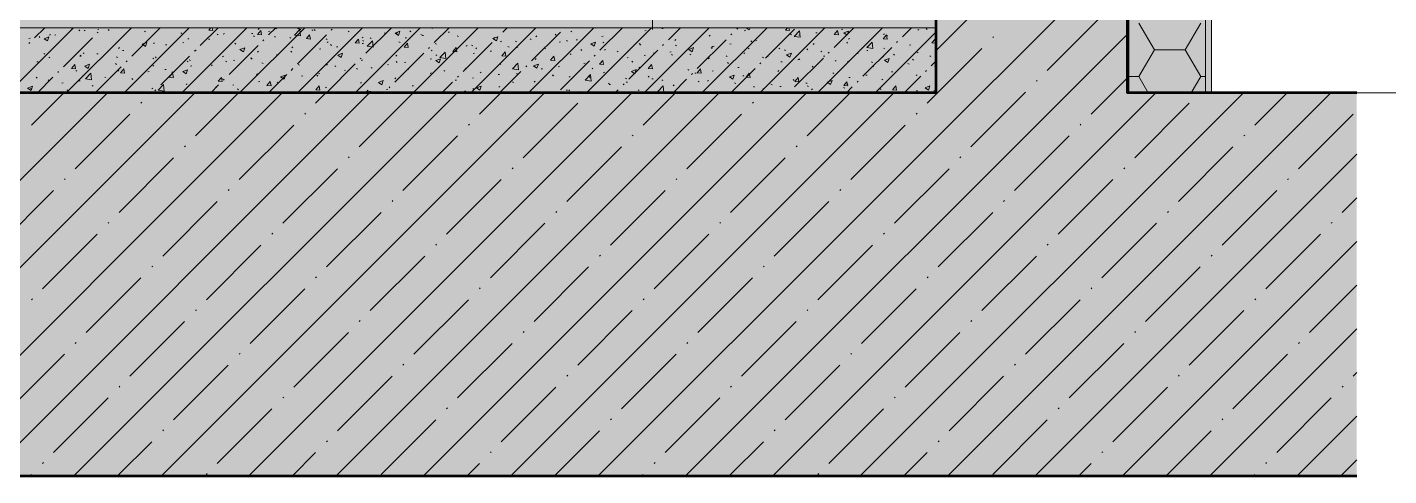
# Model space of a CAD drawing. Header units: millimetres. Extents: x -81576 to 1046824, y -248937 to 691537.
# Drawn here: x 15760 to 19314, y 617840 to 619011 of the extents above; entities that cross this region are included whole.
import ezdxf

# ---------------------------------------------------------------- set-up
doc = ezdxf.new("R2010")
doc.units = ezdxf.units.MM
doc.layers.add('PDF _Геометрия', color=7, linetype='Continuous', true_color=0x1d1d1d)
doc.layers.add('PDF _Сплошная заливка', color=7, linetype='Continuous', true_color=0xffffff)

msp = doc.modelspace()

# ---------------------------------------------------------------- hatches: boundary and pattern name
at = {"layer": 'PDF _Сплошная заливка', "true_color": 0x636466, "transparency": 33554559}
h = msp.add_hatch(color=251, dxfattribs=at)
h.paths.add_polyline_path([(6760.6, 617839.9), (19230.8, 617839.9), (19230.8, 618839.9), (18631.9, 618839.9), (18631.9, 634499.9), (18547.4, 634499.9), (18397.4, 634199.9), (18131.9, 634730.9), (18131.9, 634079.9), (13901.9, 634079.9), (13901.9, 634499.9), (12651.1, 634499.9), (13181.9, 634234.5), (13181.9, 633599.9), (18131.9, 633599.9), (18131.9, 625579.9), (13901.9, 625579.9), (13901.9, 626109.9), (13301.9, 626109.9), (13301.9, 626409.9), (12701.9, 626409.9), (12701.9, 626709.9), (12101.9, 626709.9), (12101.9, 627009.9), (11501.9, 627009.9), (11501.9, 627309.9), (10901.9, 627309.9), (10901.9, 627609.9), (10301.9, 627609.9), (10301.9, 627909.9), (9701.9, 627909.9), (9701.9, 628209.9), (9101.9, 628209.9), (9101.9, 628509.9), (8501.9, 628509.9), (8501.9, 628809.9), (7901.9, 628809.9), (7901.9, 629109.9), (7301.9, 629109.9), (7301.9, 629409.9), (6701.9, 629409.9), (6701.9, 629709.9), (6101.9, 629709.9), (6101.9, 629959.9), (3131.9, 629959.9), (3131.9, 634499.9), (2631.9, 634499.9), (2631.9, 617839.9), (4128.5, 617839.9)], flags=0)
h.paths.add_polyline_path([(6760.6, 618839.9), (3131.9, 618839.9), (3131.9, 622979.9), (6290, 622979.9), (13181.9, 619074.5), (13181.9, 618839.9), (10917.3, 618839.9)], flags=0)
h.paths.add_polyline_path([(15074.1, 618839.9), (13901.9, 618839.9), (13901.9, 619349.9), (13301.9, 619349.9), (13301.9, 619689.9), (12701.9, 619689.9), (12701.9, 620029.9), (12101.9, 620029.9), (12101.9, 620369.9), (11501.9, 620369.9), (11501.9, 620709.9), (10901.9, 620709.9), (10901.9, 621049.9), (10301.9, 621049.9), (10301.9, 621389.9), (9701.9, 621389.9), (9701.9, 621729.9), (9101.9, 621729.9), (9101.9, 622069.9), (8501.9, 622069.9), (8501.9, 622409.9), (7901.9, 622409.9), (7901.9, 622749.9), (7301.9, 622749.9), (7301.9, 623089.9), (6701.9, 623089.9), (6701.9, 623429.9), (6131.9, 623429.9), (6131.9, 623379.9), (3131.9, 623379.9), (3131.9, 629559.9), (5731, 629559.9), (13181.9, 625834.5), (13181.9, 625099.9), (18131.9, 625099.9), (18131.9, 618839.9)], flags=0)
h = msp.add_hatch(color=251, dxfattribs=at)
h.paths.add_polyline_path([(3131.9, 619009.9), (13181.9, 619009.9), (13181.9, 619039.9), (3131.9, 619039.9)], flags=0)
h.paths.add_polyline_path([(17842.9, 619009.9), (18131.9, 619009.9), (18131.9, 619039.9), (13901.9, 619039.9), (13901.9, 619009.9), (15074.1, 619009.9)], flags=0)
h = msp.add_hatch(color=251, dxfattribs=at)
h.paths.add_polyline_path([(18024.8, 618839.9), (18131.9, 618839.9), (18131.9, 619009.9), (13901.9, 619009.9), (13901.9, 618839.9), (15074.1, 618839.9)], flags=0)
h.paths.add_polyline_path([(3131.9, 618839.9), (13181.9, 618839.9), (13181.9, 619009.9), (3131.9, 619009.9), (3131.9, 618971.9)], flags=0)

# ---------------------------------------------------------------- linework, layer by layer
at = {"layer": 'PDF _Геометрия', "color": 7, "lineweight": 53}
for points in [[(2631.9, 634499.9), (2631.9, 617839.9), (19230.8, 617839.9)], [(19230.8, 618839.9), (18631.9, 618839.9), (18631.9, 634499.9)], [(18131.9, 625099.9), (18131.9, 618839.9), (13901.9, 618839.9), (13901.9, 619349.9), (13301.9, 619349.9), (13301.9, 619689.9), (12701.9, 619689.9)]]:
    msp.add_lwpolyline(points, dxfattribs=at)
at = {"layer": 'PDF _Геометрия', "color": 7, "lineweight": 50}
for points in [[(19230.8, 618839.9), (18631.9, 618839.9), (18631.9, 625099.9), (18631.9, 625579.9), (18631.9, 633599.9), (18631.9, 634079.9), (18631.9, 634499.9)], [(13731.9, 625099.9), (18131.9, 625099.9), (18131.9, 618839.9), (13901.9, 618839.9)], [(2603.8, 617839.9), (19230.8, 617839.9)]]:
    msp.add_lwpolyline(points, dxfattribs=at)
at = {"layer": 'PDF _Геометрия', "color": 7, "lineweight": 9}
for points in [[(18835.9, 625839.9), (18635.9, 625839.9), (18631.9, 625839.9), (18631.9, 618839.9), (18635.9, 618839.9), (18835.9, 618839.9)], [(18635.9, 625839.9), (18635.9, 618839.9)], [(17392.2, 619005.3), (17392.2, 620042.1)], [(19039.8, 618839.9), (19292.9, 618839.9), (19583.6, 618839.9), (19583.6, 619139.9), (20383.6, 619139.9)], [(13901.9, 618839.9), (18131.9, 618839.9), (18131.9, 619009.9), (18131.9, 619039.9), (13901.9, 619039.9)], [(18131.9, 619009.9), (13901.9, 619009.9)], [(19229.6, 618839.9), (19771.2, 618839.9), (19891.2, 618839.9)]]:
    msp.add_lwpolyline(points, dxfattribs=at)
at = {"layer": 'PDF _Геометрия', "color": 7, "lineweight": 15}
msp.add_lwpolyline([(18835.9, 618839.9), (18851.9, 618839.9), (18851.9, 625839.9), (18835.9, 625839.9)], close=True, dxfattribs=at)
at = {"layer": 'PDF _Геометрия', "color": 250, "lineweight": 9, "true_color": 0x2c2c2c}
for points in [[(18131.9, 618949.5), (18631.9, 619449.5)], [(17250.4, 617839.9), (18631.9, 619221.4)], [(18422.9, 618898.4), (18565.5, 619040.9)], [(18702.4, 618952.1), (18662, 619022)], [(18783, 618952.1), (18823.3, 619022)], [(15710.8, 618839.9), (15880.8, 619009.9)], [(15779, 618983.5), (15805.3, 619009.9)], [(15790.5, 618986.5), (15793, 618984.2)], [(15813, 618975.3), (15804.2, 618981.2), (15816.6, 618986)], [(15813, 618975.3), (15816.6, 618986)], [(15818.3, 618990.2), (15820.9, 618992.3)], [(15831.5, 618990.8), (15834.8, 618991.2)], [(15861.7, 618839.9), (16031.7, 619009.9)], [(15876, 619008.8), (15878.8, 619007)], [(15894.2, 619004.3), (15896.7, 619002)], [(15908.1, 619001.6), (15910.7, 619003.6)], [(15942.4, 618996.1), (15944.9, 618998.6)], [(15943.7, 619005.6), (15947.1, 619006)], [(15970.9, 619004.8), (15973.7, 619003)], [(16012.5, 618839.9), (16182.5, 619009.9)], [(16032.9, 618935.8), (16107.1, 619009.9)], [(16065.8, 619000.7), (16068.6, 618998.9)], [(16160.7, 618996.7), (16163.5, 618994.9)], [(16163.4, 618839.9), (16333.4, 619009.9)], [(16211.5, 618963.4), (16257.9, 619009.9)], [(16244.1, 619002.7), (16233.5, 619003.6), (16238.7, 619009.9)], [(16244.1, 619002.7), (16242.8, 619009.9)], [(16255.6, 618992.7), (16258.5, 618990.9)], [(16271.7, 618993), (16274.4, 618995)], [(16314.3, 618839.9), (16484.3, 619009.9)], [(16345.3, 618994.4), (16348.6, 618994.9)], [(16350.5, 618988.7), (16353.4, 618986.9)], [(16371.6, 618991.6), (16361, 618992.5), (16369.6, 619002.7)], [(16363, 619005.5), (16365.7, 619007.5)], [(16371.6, 618991.6), (16369.6, 619002.7)], [(16389.8, 619000.3), (16393.1, 619000.7)], [(16390, 618991.1), (16408.8, 619009.9)], [(16405.3, 618987.2), (16407.8, 618984.9)], [(16408, 619008.6), (16410.8, 619006.8)], [(16457.1, 619009.2), (16460.4, 619009.6)], [(16473.2, 618988.3), (16457.4, 618990.7), (16471.2, 619005.2)], [(16464.9, 619009.9), (16473.4, 619004.1)], [(16465.1, 618839.9), (16635.1, 619009.9)], [(16465.4, 618915.7), (16540.9, 618991.1)], [(16473.2, 618988.3), (16471.2, 619005.2)], [(16473.4, 619004.1), (16475.4, 619009.9)], [(16499.2, 618980.4), (16488.5, 618981.3), (16497.1, 618991.5)], [(16499.1, 618980.4), (16497.1, 618991.5)], [(16502.9, 619004.6), (16505.7, 619002.8)], [(16509, 619005), (16511.5, 619002.7)], [(16553.4, 619003.7), (16555.9, 619006.2)], [(16597.8, 619000.6), (16600.6, 618998.8)], [(16616, 618839.9), (16786, 619009.9)], [(16634.3, 618983.5), (16636.9, 618985.6)], [(16644, 618943.3), (16710.5, 619009.9)], [(16692.7, 618996.6), (16695.5, 618994.8)], [(16729, 618989.9), (16720.1, 618995.9), (16732.6, 619000.6)], [(16724.1, 618994.9), (16726.7, 618997)], [(16728.9, 618989.9), (16732.5, 619000.6)], [(16759, 619001.6), (16761.5, 618999.3)], [(16766.9, 618839.9), (16936.9, 619009.9)], [(16787.6, 618992.5), (16790.5, 618990.7)], [(16791.3, 618989.2), (16794.6, 618989.6)], [(16816.4, 619008.2), (16818.6, 619009.9)], [(16822.5, 618971), (16861.4, 619009.9)], [(16858.6, 618998.1), (16861.9, 618998.5)], [(16882.5, 618988.5), (16885.4, 618986.7)], [(16917.7, 618839.9), (17087.7, 619009.9)], [(16984.5, 618975.7), (16975.6, 618981.6), (16988.1, 618986.4)], [(16984.5, 618975.6), (16988.1, 618986.4)], [(16985.9, 618983.5), (16988.4, 618986.1)], [(17001, 618998.6), (17012.3, 619009.9)], [(17068.6, 618839.9), (17238.6, 619009.9)], [(17076.4, 618923.2), (17151.9, 618998.6)], [(17087.7, 618986.3), (17090.4, 618988.3)], [(17138, 618992.7), (17140.5, 618990.5)], [(17179, 618998.8), (17181.7, 619000.9)], [(17219.5, 618839.9), (17389.5, 619009.9)], [(17242.4, 619009.9), (17244.2, 619008.3)], [(17255, 618950.9), (17314, 619009.9)], [(17260.1, 618987), (17263.4, 618987.4)], [(17370.3, 618839.9), (17540.3, 619009.9)], [(17372.4, 619001.7), (17375.7, 619002.2)], [(17416.9, 619007.6), (17420.2, 619008)], [(17433.5, 618978.5), (17464.9, 619009.9)], [(17478.5, 617839.9), (18631.9, 618993.3)], [(17521.2, 618839.9), (17691.2, 619009.9)], [(17540.1, 618988.2), (17542.8, 618990.3)], [(17596.9, 618991.1), (17599.5, 618993.6)], [(17612, 619006.2), (17615.7, 619009.9)], [(17632.4, 619001.6), (17635.1, 619003.6)], [(17637, 619009.9), (17644.9, 619004.5)], [(17644.9, 619004.5), (17646.7, 619009.9)], [(17672.1, 618839.9), (17842.1, 619009.9)], [(17687.5, 618930.7), (17762.9, 619006.2)], [(17749.8, 619002.6), (17739.1, 619003.5), (17744.5, 619009.9)], [(17749.8, 619002.6), (17748.4, 619009.9)], [(17752.8, 618993.4), (17755.3, 618991.2)], [(17777.9, 618984.9), (17762.1, 618987.3), (17775.9, 619001.8)], [(17773.9, 618990.6), (17777.2, 618991.1)], [(17777.9, 618984.9), (17775.9, 619001.8)], [(17818.4, 618996.5), (17821.7, 618996.9)], [(17823, 618839.9), (17993, 619009.9)], [(17858, 619009.9), (17859, 619009)], [(17866, 618958.4), (17917.5, 619009.9)], [(17877.3, 618991.4), (17866.7, 618992.3), (17875.2, 619002.6)], [(17877.3, 618991.4), (17875.2, 619002.6)], [(17885.7, 619005.3), (17889.1, 619005.8)], [(17900.4, 618990.3), (17891.6, 618996.2), (17904, 619001)], [(17900.4, 618990.3), (17904, 619001)], [(17973.8, 618839.9), (18131.9, 618997.9)], [(18004.8, 618980.3), (17994.2, 618981.2), (18002.8, 618991.4)], [(17995, 618992.1), (17997.7, 618994.2)], [(18004.8, 618980.3), (18002.8, 618991.4)], [(18002.8, 618990), (18005.3, 618987.7)], [(18044.5, 618986.1), (18068.3, 619009.9)], [(18084.8, 619003.5), (18087.5, 619005.6)], [(18106.5, 619007.8), (18108.9, 619005.5)], [(18280.3, 618983.9), (18282.7, 618986.3)], [(15763.9, 618968.5), (15766.4, 618971)], [(15764.1, 618981.9), (15767.4, 618982.3)], [(15854.4, 618908.1), (15929.8, 618983.5)], [(15998.3, 618955.7), (16000.9, 618957.8)], [(16008.8, 618950.2), (16012.1, 618950.6)], [(16068.5, 618961), (16059.7, 618967), (16072.1, 618971.8)], [(16068.5, 618961), (16072.1, 618971.8)], [(16089.6, 618968.3), (16092.2, 618970.3)], [(16121.1, 618964.9), (16124.4, 618965.4)], [(16165.6, 618970.8), (16168.9, 618971.2)], [(16179.4, 618979.6), (16182, 618981.7)], [(16196.4, 618948.3), (16198.9, 618950.9)], [(16198, 618951.6), (16200.4, 618949.3)], [(16233, 618979.7), (16236.3, 618980.1)], [(16286.9, 618888), (16362.3, 618963.4)], [(16301.6, 618969.4), (16304.1, 618967.1)], [(16324, 618946.8), (16315.2, 618952.7), (16327.6, 618957.5)], [(16324, 618946.8), (16327.6, 618957.5)], [(16374.9, 618976), (16377.4, 618978.5)], [(16445.5, 618984.7), (16448.3, 618982.9)], [(16450.6, 618957.7), (16453.3, 618959.7)], [(16522.6, 618953.8), (16525.9, 618954.3)], [(16540.4, 618980.7), (16543.2, 618978.9)], [(16543, 618971), (16545.7, 618973.1)], [(16551.6, 618966), (16554.1, 618963.7)], [(16567.1, 618959.7), (16570.4, 618960.1)], [(16626.7, 618969.2), (16616.1, 618970.2), (16624.6, 618980.4)], [(16626.7, 618969.2), (16624.6, 618980.4)], [(16634.5, 618968.6), (16637.8, 618969)], [(16635.3, 618976.7), (16638.1, 618974.9)], [(16662.9, 618958.8), (16647.1, 618961.3), (16661, 618975.7)], [(16655.3, 618983.8), (16657.8, 618981.5)], [(16662.9, 618958.8), (16661, 618975.7)], [(16730.2, 618972.7), (16733, 618970.9)], [(16754.2, 618958.1), (16743.6, 618959), (16752.2, 618969.2)], [(16746.8, 618983.3), (16750.1, 618983.8)], [(16754.2, 618958.1), (16752.1, 618969.2)], [(16807.4, 618955.9), (16809.9, 618958.4)], [(16814.3, 618949.1), (16816.9, 618951.1)], [(16825.1, 618968.7), (16827.9, 618966.9)], [(16881.7, 618946.9), (16871.1, 618947.9), (16879.7, 618958.1)], [(16881.7, 618946.9), (16879.7, 618958.1)], [(16897.9, 618895.5), (16973.4, 618971)], [(16905.6, 618961.6), (16908.2, 618963.6)], [(16920, 618964.7), (16922.9, 618962.8)], [(16930.6, 618957.1), (16933.1, 618954.9)], [(16977.5, 618984.5), (16980.3, 618982.7)], [(16995.4, 618973), (16998, 618975)], [(17014.9, 618960.6), (17017.8, 618958.8)], [(17034.3, 618974.9), (17036.8, 618972.7)], [(17036, 618957.4), (17039.3, 618957.9)], [(17072.4, 618980.5), (17075.2, 618978.7)], [(17109.9, 618956.6), (17112.7, 618954.8)], [(17148.3, 618972.2), (17151.6, 618972.7)], [(17167.3, 618976.5), (17170.1, 618974.7)], [(17192.8, 618978.1), (17196.1, 618978.5)], [(17204.8, 618952.6), (17207.6, 618950.8)], [(17240, 618961.4), (17231.2, 618967.4), (17243.6, 618972.2)], [(17240, 618961.4), (17243.6, 618972.1)], [(17262.2, 618972.5), (17265, 618970.7)], [(17266.7, 618951), (17269.3, 618953)], [(17330.4, 618875.4), (17405.8, 618950.9)], [(17357.1, 618968.5), (17359.9, 618966.7)], [(17359, 618964.3), (17361.7, 618966.4)], [(17418.4, 618963.4), (17420.9, 618965.9)], [(17450.3, 618976.9), (17452.9, 618978.9)], [(17452, 618964.5), (17454.8, 618962.7)], [(17495.5, 618947.2), (17486.7, 618953.1), (17499.1, 618957.9)], [(17495.5, 618947.2), (17499.1, 618957.9)], [(17508.9, 618903.1), (17584.4, 618978.5)], [(17545.4, 618957.8), (17547.9, 618955.6)], [(17546.9, 618960.5), (17549.8, 618958.7)], [(17549.8, 618961.1), (17553.1, 618961.6)], [(17594.3, 618967), (17597.6, 618967.4)], [(17641.8, 618956.5), (17644.7, 618954.6)], [(17649.1, 618975.6), (17651.6, 618973.4)], [(17661.6, 618975.8), (17664.9, 618976.3)], [(17721.6, 618954.9), (17724.2, 618956.9)], [(17736.8, 618952.4), (17739.6, 618950.6)], [(17795.4, 618954.4), (17797.9, 618952.1)], [(17811.4, 618966.3), (17814, 618968.3)], [(17899.1, 618972.2), (17901.6, 618969.9)], [(17903.7, 618979.6), (17906.4, 618981.7)], [(17941.4, 618883), (18016.9, 618958.4)], [(17951.3, 618950), (17954.6, 618950.4)], [(17967.7, 618955.5), (17951.9, 618957.9), (17965.7, 618972.3)], [(17967.7, 618955.5), (17965.7, 618972.3)], [(17995.8, 618955.9), (17999.1, 618956.3)], [(18029.4, 618971), (18031.9, 618973.5)], [(18063.1, 618964.7), (18066.4, 618965.2)], [(18109.3, 618812.8), (18251.8, 618955.4)], [(18131.9, 618969.1), (18121.7, 618970), (18130.3, 618980.2)], [(18131.9, 618971.6), (18130.3, 618980.2)], [(18662, 618882.3), (18702.3, 618952.1)], [(18702.4, 618952.1), (18783, 618952.1)], [(18823.3, 618882.3), (18783, 618952.1)], [(15784.7, 618920.6), (15788, 618921.1)], [(15803.1, 618942.3), (15805.9, 618940.5)], [(15816.1, 618931), (15818.8, 618933.1)], [(15897, 618935.4), (15900.3, 618935.9)], [(15898, 618938.3), (15900.9, 618936.5)], [(15905.9, 618942.4), (15908.6, 618944.4)], [(15919.1, 618903.7), (15910.3, 618909.6), (15922.7, 618914.4)], [(15919.1, 618903.7), (15922.7, 618914.4)], [(15941.5, 618941.3), (15944.8, 618941.7)], [(15990.6, 618916), (15993, 618913.7)], [(15992.9, 618934.2), (15995.8, 618932.4)], [(16017.9, 618920.7), (16020.4, 618923.2)], [(16087.9, 618930.2), (16090.7, 618928.4)], [(16094.3, 618933.8), (16096.7, 618931.5)], [(16108.4, 618860.3), (16183.8, 618935.8)], [(16177.2, 618920.5), (16179.9, 618922.5)], [(16182.8, 618926.2), (16185.6, 618924.4)], [(16269.5, 618933.8), (16272.2, 618935.8)], [(16277.7, 618922.2), (16280.5, 618920.4)], [(16298.5, 618924.3), (16301.8, 618924.8)], [(16343, 618930.2), (16346.3, 618930.6)], [(16344.3, 618930.4), (16346.7, 618928.1)], [(16360.8, 618946.3), (16363.5, 618948.3)], [(16372.6, 618918.2), (16375.4, 618916.4)], [(16410.3, 618939), (16413.6, 618939.5)], [(16447.9, 618948.2), (16450.4, 618945.9)], [(16467.5, 618914.2), (16470.3, 618912.4)], [(16540.9, 618840.2), (16616.3, 618915.7)], [(16579.6, 618932.5), (16570.7, 618938.5), (16583.2, 618943.3)], [(16579.5, 618932.5), (16583.2, 618943.3)], [(16628.9, 618928.2), (16631.4, 618930.7)], [(16632.1, 618924.3), (16634.8, 618926.4)], [(16719.4, 618867.9), (16794.8, 618943.3)], [(16721.9, 618935.7), (16724.6, 618937.8)], [(16723.2, 618921.5), (16725.7, 618919.3)], [(16744.5, 618919.1), (16747.8, 618919.5)], [(16811.8, 618927.9), (16815.2, 618928.4)], [(16835.1, 618918.3), (16826.2, 618924.3), (16838.7, 618929)], [(16826.9, 618939.3), (16829.4, 618937.1)], [(16835.1, 618918.3), (16838.7, 618929)], [(16852.7, 618929.4), (16836.9, 618931.9), (16850.7, 618946.3)], [(16852.7, 618929.4), (16850.7, 618946.3)], [(16924.1, 618942.7), (16927.4, 618943.2)], [(16968.6, 618948.6), (16972, 618949)], [(16993.2, 618913.8), (16995.9, 618915.8)], [(17009.3, 618935.8), (16998.6, 618936.7), (17007.2, 618946.9)], [(17009.3, 618935.8), (17007.2, 618946.9)], [(17042.5, 618900), (17026.6, 618902.4), (17040.5, 618916.9)], [(17042.4, 618900), (17040.5, 618916.9)], [(17090.6, 618904.1), (17081.8, 618910), (17094.2, 618914.8)], [(17085.6, 618927.1), (17088.2, 618929.1)], [(17090.6, 618904.1), (17094.2, 618914.8)], [(17136.8, 618924.6), (17126.2, 618925.5), (17134.7, 618935.8)], [(17136.8, 618924.6), (17134.7, 618935.8)], [(17151.9, 618847.8), (17227.3, 618923.2)], [(17176.8, 618939.6), (17179.5, 618941.7)], [(17213.3, 618916.8), (17216.7, 618917.3)], [(17239.9, 618935.8), (17242.4, 618938.3)], [(17264.3, 618913.5), (17253.7, 618914.4), (17262.3, 618924.6)], [(17264.3, 618913.5), (17262.3, 618924.6)], [(17299.7, 618948.6), (17302.5, 618946.8)], [(17325.6, 618931.6), (17328.9, 618932)], [(17338, 618922.3), (17340.5, 618920)], [(17370.1, 618937.5), (17373.5, 618937.9)], [(17394.6, 618944.6), (17397.4, 618942.8)], [(17437.5, 618946.3), (17440.8, 618946.8)], [(17441.7, 618940.1), (17444.2, 618937.8)], [(17448.1, 618917.7), (17450.8, 618919.7)], [(17489.5, 618940.6), (17492.3, 618938.8)], [(17537.9, 618929), (17540.6, 618931.1)], [(17584.4, 618936.6), (17587.2, 618934.8)], [(17588, 618918.8), (17590.5, 618916.5)], [(17630.3, 618942.4), (17632.9, 618944.4)], [(17672.4, 618915.7), (17674.9, 618918.2)], [(17679.3, 618932.6), (17682.2, 618930.8)], [(17691.7, 618936.6), (17694.2, 618934.3)], [(17727.1, 618920.5), (17730.5, 618920.9)], [(17751, 618932.9), (17742.2, 618938.9), (17754.6, 618943.7)], [(17751, 618932.9), (17754.6, 618943.7)], [(17762.9, 618855.3), (17838.3, 618930.7)], [(17771.6, 618926.4), (17775, 618926.8)], [(17774.2, 618928.6), (17777.1, 618926.8)], [(17831.7, 618948.4), (17834.5, 618946.6)], [(17839, 618935.2), (17842.3, 618935.7)], [(17850.9, 618943.3), (17853.4, 618945.8)], [(17869.2, 618924.5), (17872, 618922.7)], [(17901.6, 618920.4), (17904.2, 618922.5)], [(17926.6, 618944.4), (17929.4, 618942.6)], [(17964.1, 618920.5), (17966.9, 618918.7)], [(17992.9, 618932.9), (17995.5, 618935)], [(18006.6, 618918.7), (17997.7, 618924.7), (18010.2, 618929.4)], [(18006.6, 618918.7), (18010.2, 618929.4)], [(18021.5, 618940.4), (18024.3, 618938.6)], [(18059, 618916.5), (18061.8, 618914.7)], [(18070.7, 618927.8), (18073.2, 618925.5)], [(18082.7, 618944.3), (18085.3, 618946.4)], [(18116.4, 618936.4), (18119.2, 618934.6)], [(18120, 618910.6), (18131.9, 618922.6)], [(15783.2, 618880.4), (15785.7, 618878.2)], [(15786.2, 618839.9), (15826.8, 618880.5)], [(15839.3, 618893), (15841.8, 618895.5)], [(15886.2, 618902.5), (15875.6, 618903.4), (15884.1, 618913.6)], [(15886.2, 618902.4), (15884.1, 618913.6)], [(15886.9, 618898.2), (15889.4, 618896)], [(15903.8, 618883.2), (15906.4, 618885.3)], [(15927.5, 618873.9), (15911.7, 618876.4), (15925.5, 618890.8)], [(15927.5, 618873.9), (15925.5, 618890.8)], [(15937.1, 618839.9), (16005.3, 618908.1)], [(15962, 618880), (15965.4, 618880.5)], [(15996.1, 618896.6), (15998.8, 618898.6)], [(16013.7, 618891.3), (16003.1, 618892.2), (16011.7, 618902.4)], [(16013.7, 618891.3), (16011.6, 618902.4)], [(16074.3, 618894.8), (16077.7, 618895.2)], [(16087.4, 618909.1), (16090.1, 618911.1)], [(16118.8, 618900.7), (16122.2, 618901.1)], [(16141.2, 618880.1), (16130.6, 618881.1), (16139.2, 618891.3)], [(16136.9, 618894.8), (16139.3, 618892.5)], [(16141.2, 618880.1), (16139.2, 618891.3)], [(16174.7, 618889.4), (16165.8, 618895.4), (16178.3, 618900.2)], [(16174.6, 618889.4), (16178.2, 618900.2)], [(16186.2, 618909.5), (16189.5, 618910)], [(16240.6, 618912.6), (16243, 618910.3)], [(16268.8, 618869), (16258.1, 618869.9), (16266.7, 618880.1)], [(16268.8, 618869), (16266.7, 618880.1)], [(16358.7, 618887.1), (16361.3, 618889.2)], [(16389.7, 618839.9), (16437.8, 618888)], [(16430.2, 618875.2), (16421.3, 618881.2), (16433.8, 618885.9)], [(16430.2, 618875.2), (16433.8, 618885.9)], [(16448.5, 618898.5), (16451.1, 618900.5)], [(16450.3, 618900.6), (16452.9, 618903.1)], [(16475.8, 618883.7), (16479.2, 618884.1)], [(16515.9, 618885.9), (16518.3, 618883.7)], [(16520.4, 618889.6), (16523.7, 618890)], [(16540.8, 618911.8), (16543.5, 618913.9)], [(16562.4, 618910.2), (16565.2, 618908.4)], [(16587.7, 618898.4), (16591, 618898.9)], [(16619.5, 618903.7), (16622, 618901.5)], [(16657.3, 618906.2), (16660.2, 618904.4)], [(16700, 618913.2), (16703.3, 618913.6)], [(16752.2, 618902.2), (16755.1, 618900.4)], [(16812.1, 618889.9), (16814.8, 618891.9)], [(16847.2, 618898.2), (16850, 618896.4)], [(16882.8, 618880.5), (16885.3, 618883)], [(16903.4, 618902.4), (16906.1, 618904.4)], [(16921.9, 618878.4), (16925.2, 618878.9)], [(16942.1, 618894.1), (16944.9, 618892.3)], [(16989.2, 618887.3), (16992.5, 618887.8)], [(16993.1, 618839.9), (17048.8, 618895.5)], [(17037, 618890.1), (17039.8, 618888.3)], [(17061.4, 618908.1), (17063.9, 618910.6)], [(17101.5, 618902.1), (17104.8, 618902.5)], [(17130.7, 618886.7), (17133.1, 618884.4)], [(17131.9, 618886.1), (17134.7, 618884.3)], [(17146, 618908), (17149.3, 618908.4)], [(17174.7, 618880.4), (17177.3, 618882.5)], [(17232.2, 618870.6), (17216.4, 618873), (17230.2, 618887.4)], [(17226.8, 618882.1), (17229.6, 618880.3)], [(17232.2, 618870.6), (17230.2, 618887.4)], [(17234.3, 618904.5), (17236.8, 618902.2)], [(17264.5, 618891.8), (17267.2, 618893.9)], [(17346.1, 618889.8), (17337.3, 618895.8), (17349.7, 618900.6)], [(17346.1, 618889.8), (17349.7, 618900.6)], [(17356.8, 618905.1), (17359.5, 618907.2)], [(17380.6, 618883.2), (17383.1, 618880.9)], [(17391.9, 618902.3), (17381.2, 618903.2), (17389.8, 618913.4)], [(17391.8, 618902.3), (17389.8, 618913.4)], [(17484.3, 618901), (17486.8, 618898.7)], [(17493.8, 618888), (17496.4, 618890.5)], [(17503, 618891), (17506.3, 618891.4)], [(17519.4, 618891.1), (17508.8, 618892.1), (17517.3, 618902.3)], [(17519.4, 618891.1), (17517.3, 618902.3)], [(17547.5, 618896.8), (17550.8, 618897.3)], [(17601.7, 618875.6), (17592.8, 618881.5), (17605.3, 618886.3)], [(17596.6, 618839.9), (17659.8, 618903.1)], [(17601.6, 618875.6), (17605.2, 618886.3)], [(17614.8, 618905.7), (17618.2, 618906.2)], [(17628.1, 618883.2), (17630.8, 618885.2)], [(17646.9, 618880), (17636.3, 618880.9), (17644.9, 618891.1)], [(17646.9, 618880), (17644.8, 618891.1)], [(17719.4, 618895.7), (17722.1, 618897.8)], [(17774.4, 618868.8), (17763.8, 618869.8), (17772.4, 618880)], [(17774.4, 618868.8), (17772.4, 618880)], [(17809.2, 618907.1), (17811.9, 618909.1)], [(17863.3, 618892.2), (17865.8, 618889.9)], [(17904.5, 618879.9), (17907.8, 618880.3)], [(17949, 618885.7), (17952.3, 618886.2)], [(17967, 618910), (17969.5, 618907.7)], [(18016.3, 618894.6), (18019.7, 618895)], [(18049.2, 618839.9), (18092.3, 618883)], [(18080.5, 618885.1), (18083.2, 618887.2)], [(18104.9, 618895.5), (18107.4, 618898.1)], [(18128.6, 618909.4), (18131.9, 618909.8)], [(18537, 618784.3), (18631.9, 618879.2)], [(18635.9, 618882.3), (18662, 618882.3)], [(18686.5, 618839.9), (18662, 618882.3)], [(18798.8, 618839.9), (18823.3, 618882.3)], [(18823.3, 618882.3), (18835.9, 618882.3)], [(15769.7, 618846.3), (15760.9, 618852.3), (15773.3, 618857.1)], [(15768.5, 618851.4), (15771.3, 618849.6)], [(15769.7, 618846.3), (15773.3, 618857.1)], [(15814, 618871.8), (15816.6, 618873.9)], [(15850.2, 618865.3), (15853.5, 618865.7)], [(15863.4, 618847.4), (15866.2, 618845.6)], [(15894.7, 618871.2), (15898, 618871.6)], [(15929.5, 618859.2), (15932, 618856.9)], [(15958.3, 618843.4), (15961.1, 618841.6)], [(16033.2, 618877), (16035.7, 618874.7)], [(16085.2, 618849.9), (16087.9, 618851.9)], [(16093.3, 618845.3), (16095.8, 618847.8)], [(16117.3, 618844.5), (16101.4, 618847), (16115.3, 618861.4)], [(16117.2, 618844.5), (16115.3, 618861.4)], [(16175, 618861.3), (16177.7, 618863.3)], [(16238.8, 618839.9), (16259.2, 618860.3)], [(16251.7, 618854.2), (16255, 618854.6)], [(16267.4, 618874.6), (16270, 618876.6)], [(16271.8, 618872.9), (16274.3, 618875.4)], [(16296.2, 618860.1), (16299.5, 618860.5)], [(16308.5, 618850.4), (16310.9, 618848.1)], [(16363.6, 618868.9), (16366.9, 618869.4)], [(16396.3, 618857.8), (16385.7, 618858.8), (16394.2, 618869)], [(16396.3, 618857.8), (16394.2, 618869)], [(16412.2, 618868.1), (16414.6, 618865.9)], [(16523.8, 618846.7), (16513.2, 618847.6), (16521.8, 618857.8)], [(16523.8, 618846.7), (16521.8, 618857.8)], [(16538.7, 618852.6), (16541.3, 618854.7)], [(16630, 618865.2), (16632.6, 618867.2)], [(16643.6, 618839.9), (16649.3, 618846.7)], [(16650.5, 618839.9), (16649.3, 618846.6)], [(16653.2, 618843.1), (16656.5, 618843.5)], [(16685.7, 618861), (16676.9, 618866.9), (16689.3, 618871.7)], [(16685.7, 618861), (16689.3, 618871.7)], [(16697.7, 618848.9), (16701, 618849.4)], [(16704.3, 618852.8), (16706.8, 618855.3)], [(16719.8, 618876.5), (16722.4, 618878.6)], [(16765.1, 618857.8), (16768.4, 618858.2)], [(16842.3, 618839.9), (16870.3, 618867.9)], [(16877.3, 618872.6), (16880.7, 618873)], [(16901.2, 618843.2), (16903.9, 618845.2)], [(16923.3, 618851.1), (16925.7, 618848.8)], [(16941.2, 618846.7), (16932.4, 618852.7), (16944.8, 618857.5)], [(16941.2, 618846.7), (16944.8, 618857.5)], [(16991, 618854.6), (16993.7, 618856.6)], [(17027, 618868.9), (17029.4, 618866.6)], [(17083.4, 618867.9), (17086.1, 618870)], [(17166.6, 618846.7), (17169.9, 618847.1)], [(17173.3, 618847.6), (17175.7, 618845.3)], [(17191.6, 618839.9), (17200.3, 618843.2)], [(17199.2, 618839.9), (17200.3, 618843.2)], [(17276.9, 618865.4), (17279.4, 618863.1)], [(17278.9, 618861.5), (17282.2, 618861.9)], [(17294.9, 618839.9), (17302.7, 618847.8)], [(17315.3, 618860.3), (17317.8, 618862.9)], [(17321.7, 618878.1), (17324.6, 618876.3)], [(17323.4, 618867.3), (17326.7, 618867.8)], [(17354.7, 618846), (17357.3, 618848)], [(17390.7, 618876.2), (17394, 618876.6)], [(17422, 618841.1), (17406.2, 618843.6), (17420, 618858)], [(17416.6, 618874.1), (17419.5, 618872.3)], [(17422, 618841.1), (17420, 618858)], [(17445.7, 618839.9), (17481.3, 618875.4)], [(17446, 618858.5), (17448.6, 618860.5)], [(17511.6, 618870.1), (17514.4, 618868.3)], [(17535.8, 618869.9), (17538.4, 618871.9)], [(17606.5, 618866.1), (17609.3, 618864.3)], [(17655.9, 618856.6), (17658.4, 618854.3)], [(17680.4, 618850.4), (17683.7, 618850.8)], [(17701.4, 618862.1), (17704.2, 618860.3)], [(17724.9, 618856.2), (17728.2, 618856.7)], [(17759.6, 618874.4), (17762.1, 618872.1)], [(17792.2, 618865.1), (17795.5, 618865.5)], [(17796.3, 618858.1), (17799.1, 618856.3)], [(17807.1, 618847.9), (17809.7, 618849.9)], [(17857.2, 618861.3), (17848.3, 618867.3), (17860.8, 618872.1)], [(17857.2, 618861.3), (17860.8, 618872.1)], [(17891.2, 618854), (17894, 618852.2)], [(17902, 618857.7), (17891.3, 618858.6), (17899.9, 618868.8)], [(17898.3, 618839.9), (17913.8, 618855.3)], [(17899.4, 618861.2), (17902.1, 618863.3)], [(17902, 618857.7), (17899.9, 618868.8)], [(17926.3, 618867.9), (17928.8, 618870.4)], [(17986.1, 618850), (17989, 618848.2)], [(17990.7, 618873.8), (17993.4, 618875.8)], [(18029.5, 618846.5), (18018.9, 618847.4), (18027.4, 618857.7)], [(18029.5, 618846.5), (18027.4, 618857.7)], [(18081, 618846), (18083.9, 618844.2)], [(18112.7, 618847.1), (18103.9, 618853.1), (18116.3, 618857.8)], [(18112.7, 618847.1), (18116.3, 618857.8)], [(18124.7, 618839.9), (18131.9, 618847.1)], [(18126.4, 618845.1), (18129.7, 618845.6)], [(18394.4, 618869.9), (18396.8, 618872.2)], [(14969.4, 617839.9), (15969.4, 618839.9)], [(15197.5, 617839.9), (16197.5, 618839.9)], [(15425.6, 617839.9), (16425.6, 618839.9)], [(15653.7, 617839.9), (16653.7, 618839.9)], [(15771.3, 618755.8), (15855.3, 618839.9)], [(15825.8, 618841.4), (15827.4, 618839.9)], [(15881.8, 617839.9), (16881.8, 618839.9)], [(16021.2, 618839.9), (16028.9, 618842.8)], [(16027.9, 618839.9), (16028.8, 618842.8)], [(16056.4, 618812.8), (16058.8, 618815.2)], [(16109.9, 617839.9), (17109.9, 618839.9)], [(16198.9, 618727.3), (16311.5, 618839.9)], [(16338, 617839.9), (17338, 618839.9)], [(16447.1, 618839.9), (16449, 618841.3)], [(16512.6, 618812.8), (16539.6, 618839.9)], [(16566.1, 617839.9), (17566.1, 618839.9)], [(16626.6, 618698.8), (16767.7, 618839.9)], [(16691.4, 618839.9), (16691.7, 618840.2)], [(16794.2, 617839.9), (17794.2, 618839.9)], [(16940.3, 618784.3), (16995.8, 618839.9)], [(17022.3, 617839.9), (18022.3, 618839.9)], [(17054.3, 618670.3), (17196.9, 618812.8)], [(17367.9, 618755.8), (17452, 618839.9)], [(17653.1, 618812.8), (17655.4, 618815.2)], [(17706.6, 617839.9), (18706.6, 618839.9)], [(17747.8, 618840.2), (17750.3, 618842.7)], [(17795.6, 618727.3), (17908.2, 618839.9)], [(17934.7, 617839.9), (18934.7, 618839.9)], [(18162.8, 617839.9), (19162.8, 618839.9)], [(18223.3, 618698.8), (18365.9, 618841.3)], [(18651, 618670.3), (18793.6, 618812.8)], [(18964.6, 618755.8), (19048.7, 618839.9)], [(15885.3, 618641.8), (16027.9, 618784.3)], [(16484.1, 618784.3), (16486.4, 618786.7)], [(17482, 618641.8), (17624.6, 618784.3)], [(18080.8, 618784.3), (18083.1, 618786.7)], [(19078.7, 618641.8), (19221.2, 618784.3)], [(16313, 618613.2), (16455.5, 618755.8)], [(16911.7, 618755.8), (16914.1, 618758.2)], [(17909.7, 618613.2), (18052.2, 618755.8)], [(18508.4, 618755.8), (18510.8, 618758.2)], [(16170.4, 618698.8), (16172.8, 618701.2)], [(16740.7, 618584.7), (16883.2, 618727.3)], [(17339.4, 618727.3), (17341.8, 618729.7)], [(17767.1, 618698.8), (17769.5, 618701.2)], [(18337.4, 618584.7), (18479.9, 618727.3)], [(18936.1, 618727.3), (18938.5, 618729.7)], [(15999.4, 618527.7), (16141.9, 618670.3)], [(16598.1, 618670.3), (16600.5, 618672.6)], [(17168.4, 618556.2), (17310.9, 618698.8)], [(17596, 618527.7), (17738.6, 618670.3)], [(18194.8, 618670.3), (18197.2, 618672.6)], [(18390.9, 617839.9), (19230.8, 618679.8)], [(18765, 618556.2), (18907.6, 618698.8)], [(16427, 618499.2), (16569.6, 618641.8)], [(17025.8, 618641.8), (17028.2, 618644.1)], [(18023.7, 618499.2), (18166.3, 618641.8)], [(18622.5, 618641.8), (18624.9, 618644.1)], [(15856.8, 618613.2), (15859.2, 618615.6)], [(16854.7, 618470.7), (16997.3, 618613.2)], [(17453.5, 618613.2), (17455.9, 618615.6)], [(18451.4, 618470.7), (18594, 618613.2)], [(19050.2, 618613.2), (19052.5, 618615.6)], [(15685.7, 618442.2), (15828.3, 618584.7)], [(16284.5, 618584.7), (16286.8, 618587.1)], [(17282.4, 618442.2), (17425, 618584.7)], [(17881.2, 618584.7), (17883.5, 618587.1)], [(18879.1, 618442.2), (19021.7, 618584.7)], [(19192.7, 618527.7), (19230.8, 618565.8)], [(16113.4, 618413.7), (16256, 618556.2)], [(16541.1, 618385.1), (16683.6, 618527.7)], [(16712.2, 618556.2), (16714.5, 618558.6)], [(17139.8, 618527.7), (17142.2, 618530.1)], [(17710.1, 618413.7), (17852.7, 618556.2)], [(18137.8, 618385.1), (18280.3, 618527.7)], [(18308.9, 618556.2), (18311.2, 618558.6)], [(18736.5, 618527.7), (18738.9, 618530.1)], [(15970.8, 618499.2), (15973.2, 618501.6)], [(16968.8, 618356.6), (17111.3, 618499.2)], [(17567.5, 618499.2), (17569.9, 618501.6)], [(18565.5, 618356.6), (18708, 618499.2)], [(19164.2, 618499.2), (19166.6, 618501.6)], [(15799.8, 618328.1), (15942.3, 618470.7)], [(16398.5, 618470.7), (16400.9, 618473.1)], [(17396.5, 618328.1), (17539, 618470.7)], [(17995.2, 618470.7), (17997.6, 618473.1)], [(18993.1, 618328.1), (19135.7, 618470.7)], [(16227.4, 618299.6), (16370, 618442.2)], [(16826.2, 618442.2), (16828.6, 618444.5)], [(17824.1, 618299.6), (17966.7, 618442.2)], [(18422.9, 618442.2), (18425.3, 618444.5)], [(18619, 617839.9), (19230.8, 618451.7)], [(16084.9, 618385.1), (16087.3, 618387.5)], [(16655.1, 618271.1), (16797.7, 618413.7)], [(17082.8, 618242.6), (17225.4, 618385.1)], [(17253.9, 618413.7), (17256.3, 618416)], [(17681.6, 618385.1), (17684, 618387.5)], [(18251.8, 618271.1), (18394.4, 618413.7)], [(18679.5, 618242.6), (18822.1, 618385.1)], [(18850.6, 618413.7), (18853, 618416)], [(15913.8, 618214.1), (16056.4, 618356.6)], [(16512.6, 618356.6), (16514.9, 618359)], [(17510.5, 618214.1), (17653.1, 618356.6)], [(18109.3, 618356.6), (18111.6, 618359)], [(16341.5, 618185.6), (16484.1, 618328.1)], [(16940.3, 618328.1), (16942.6, 618330.5)], [(17938.2, 618185.6), (18080.8, 618328.1)], [(18537, 618328.1), (18539.3, 618330.5)], [(19107.2, 618214.1), (19230.8, 618337.7)], [(15771.3, 618299.6), (15773.6, 618302)], [(16769.2, 618157), (16911.7, 618299.6)], [(17367.9, 618299.6), (17370.3, 618302)], [(18365.9, 618157), (18508.4, 618299.6)], [(18964.6, 618299.6), (18967, 618302)], [(16027.9, 618100), (16170.4, 618242.6)], [(16198.9, 618271.1), (16201.3, 618273.5)], [(16626.6, 618242.6), (16629, 618245)], [(17196.9, 618128.5), (17339.4, 618271.1)], [(17624.6, 618100), (17767.1, 618242.6)], [(17795.6, 618271.1), (17798, 618273.5)], [(18223.3, 618242.6), (18225.7, 618245)], [(18793.6, 618128.5), (18936.1, 618271.1)], [(16455.5, 618071.5), (16598.1, 618214.1)], [(17054.3, 618214.1), (17056.7, 618216.4)], [(18052.2, 618071.5), (18194.8, 618214.1)], [(18651, 618214.1), (18653.4, 618216.4)], [(18847.1, 617839.9), (19230.8, 618223.6)], [(15885.3, 618185.6), (15887.7, 618187.9)], [(16883.2, 618043), (17025.8, 618185.6)], [(17482, 618185.6), (17484.4, 618187.9)], [(18479.9, 618043), (18622.5, 618185.6)], [(19078.7, 618185.6), (19081.1, 618187.9)], [(15714.2, 618014.5), (15856.8, 618157)], [(16313, 618157), (16315.4, 618159.4)], [(17310.9, 618014.5), (17453.5, 618157)], [(17909.7, 618157), (17912, 618159.4)], [(18907.6, 618014.5), (19050.2, 618157)], [(16141.9, 617986), (16284.5, 618128.5)], [(16569.6, 617957.5), (16712.2, 618100)], [(16740.7, 618128.5), (16743, 618130.9)], [(17168.4, 618100), (17170.7, 618102.4)], [(17738.6, 617986), (17881.2, 618128.5)], [(18166.3, 617957.5), (18308.9, 618100)], [(18337.4, 618128.5), (18339.7, 618130.9)], [(18765, 618100), (18767.4, 618102.4)], [(19221.2, 618100), (19230.8, 618109.6)], [(15999.4, 618071.5), (16001.7, 618073.9)], [(16997.3, 617928.9), (17139.8, 618071.5)], [(17596, 618071.5), (17598.4, 618073.9)], [(18594, 617928.9), (18736.5, 618071.5)], [(19192.7, 618071.5), (19195.1, 618073.9)], [(15828.3, 617900.4), (15970.8, 618043)], [(16427, 618043), (16429.4, 618045.4)], [(17425, 617900.4), (17567.5, 618043)], [(18023.7, 618043), (18026.1, 618045.4)], [(19021.7, 617900.4), (19164.2, 618043)], [(16256, 617871.9), (16398.5, 618014.5)], [(16854.7, 618014.5), (16857.1, 618016.9)], [(17852.7, 617871.9), (17995.2, 618014.5)], [(18451.4, 618014.5), (18453.8, 618016.9)], [(19075.2, 617839.9), (19230.8, 617995.6)], [(16113.4, 617957.5), (16115.8, 617959.8)], [(16683.6, 617843.4), (16826.2, 617986)], [(17136.3, 617839.9), (17253.9, 617957.5)], [(17282.4, 617986), (17284.8, 617988.3)], [(17710.1, 617957.5), (17712.5, 617959.8)], [(18280.3, 617843.4), (18422.9, 617986)], [(18733, 617839.9), (18850.6, 617957.5)], [(18879.1, 617986), (18881.5, 617988.3)], [(15995.8, 617839.9), (16084.9, 617928.9)], [(16541.1, 617928.9), (16543.5, 617931.3)], [(17592.5, 617839.9), (17681.6, 617928.9)], [(18137.8, 617928.9), (18140.1, 617931.3)], [(16452, 617839.9), (16512.6, 617900.4)], [(16968.8, 617900.4), (16971.1, 617902.8)], [(18048.7, 617839.9), (18109.3, 617900.4)], [(18565.5, 617900.4), (18567.8, 617902.8)], [(15799.8, 617871.9), (15802.1, 617874.3)], [(16908.2, 617839.9), (16940.3, 617871.9)], [(17396.5, 617871.9), (17398.8, 617874.3)], [(18504.9, 617839.9), (18537, 617871.9)], [(18993.1, 617871.9), (18995.5, 617874.3)], [(19189.2, 617839.9), (19230.8, 617881.5)], [(15767.7, 617839.9), (15771.3, 617843.4)], [(16227.4, 617843.4), (16229.8, 617845.8)], [(17364.4, 617839.9), (17367.9, 617843.4)], [(17824.1, 617843.4), (17826.5, 617845.8)], [(18961.1, 617839.9), (18964.6, 617843.4)]]:
    msp.add_lwpolyline(points, dxfattribs=at)
at = {"layer": 'PDF _Сплошная заливка', "lineweight": 35, "transparency": 33554559}
for points in [[(18635.9, 618839.9), (18635.9, 625839.9), (18631.9, 618839.9), (18631.9, 625839.9)], [(18835.9, 618839.9), (18835.9, 625839.9), (18635.9, 618839.9), (18635.9, 625839.9)], [(18851.9, 618839.9), (18851.9, 625839.9), (18835.9, 618839.9), (18835.9, 625839.9)]]:
    msp.add_solid(points, dxfattribs=at)

doc.saveas('drawing.dxf')
